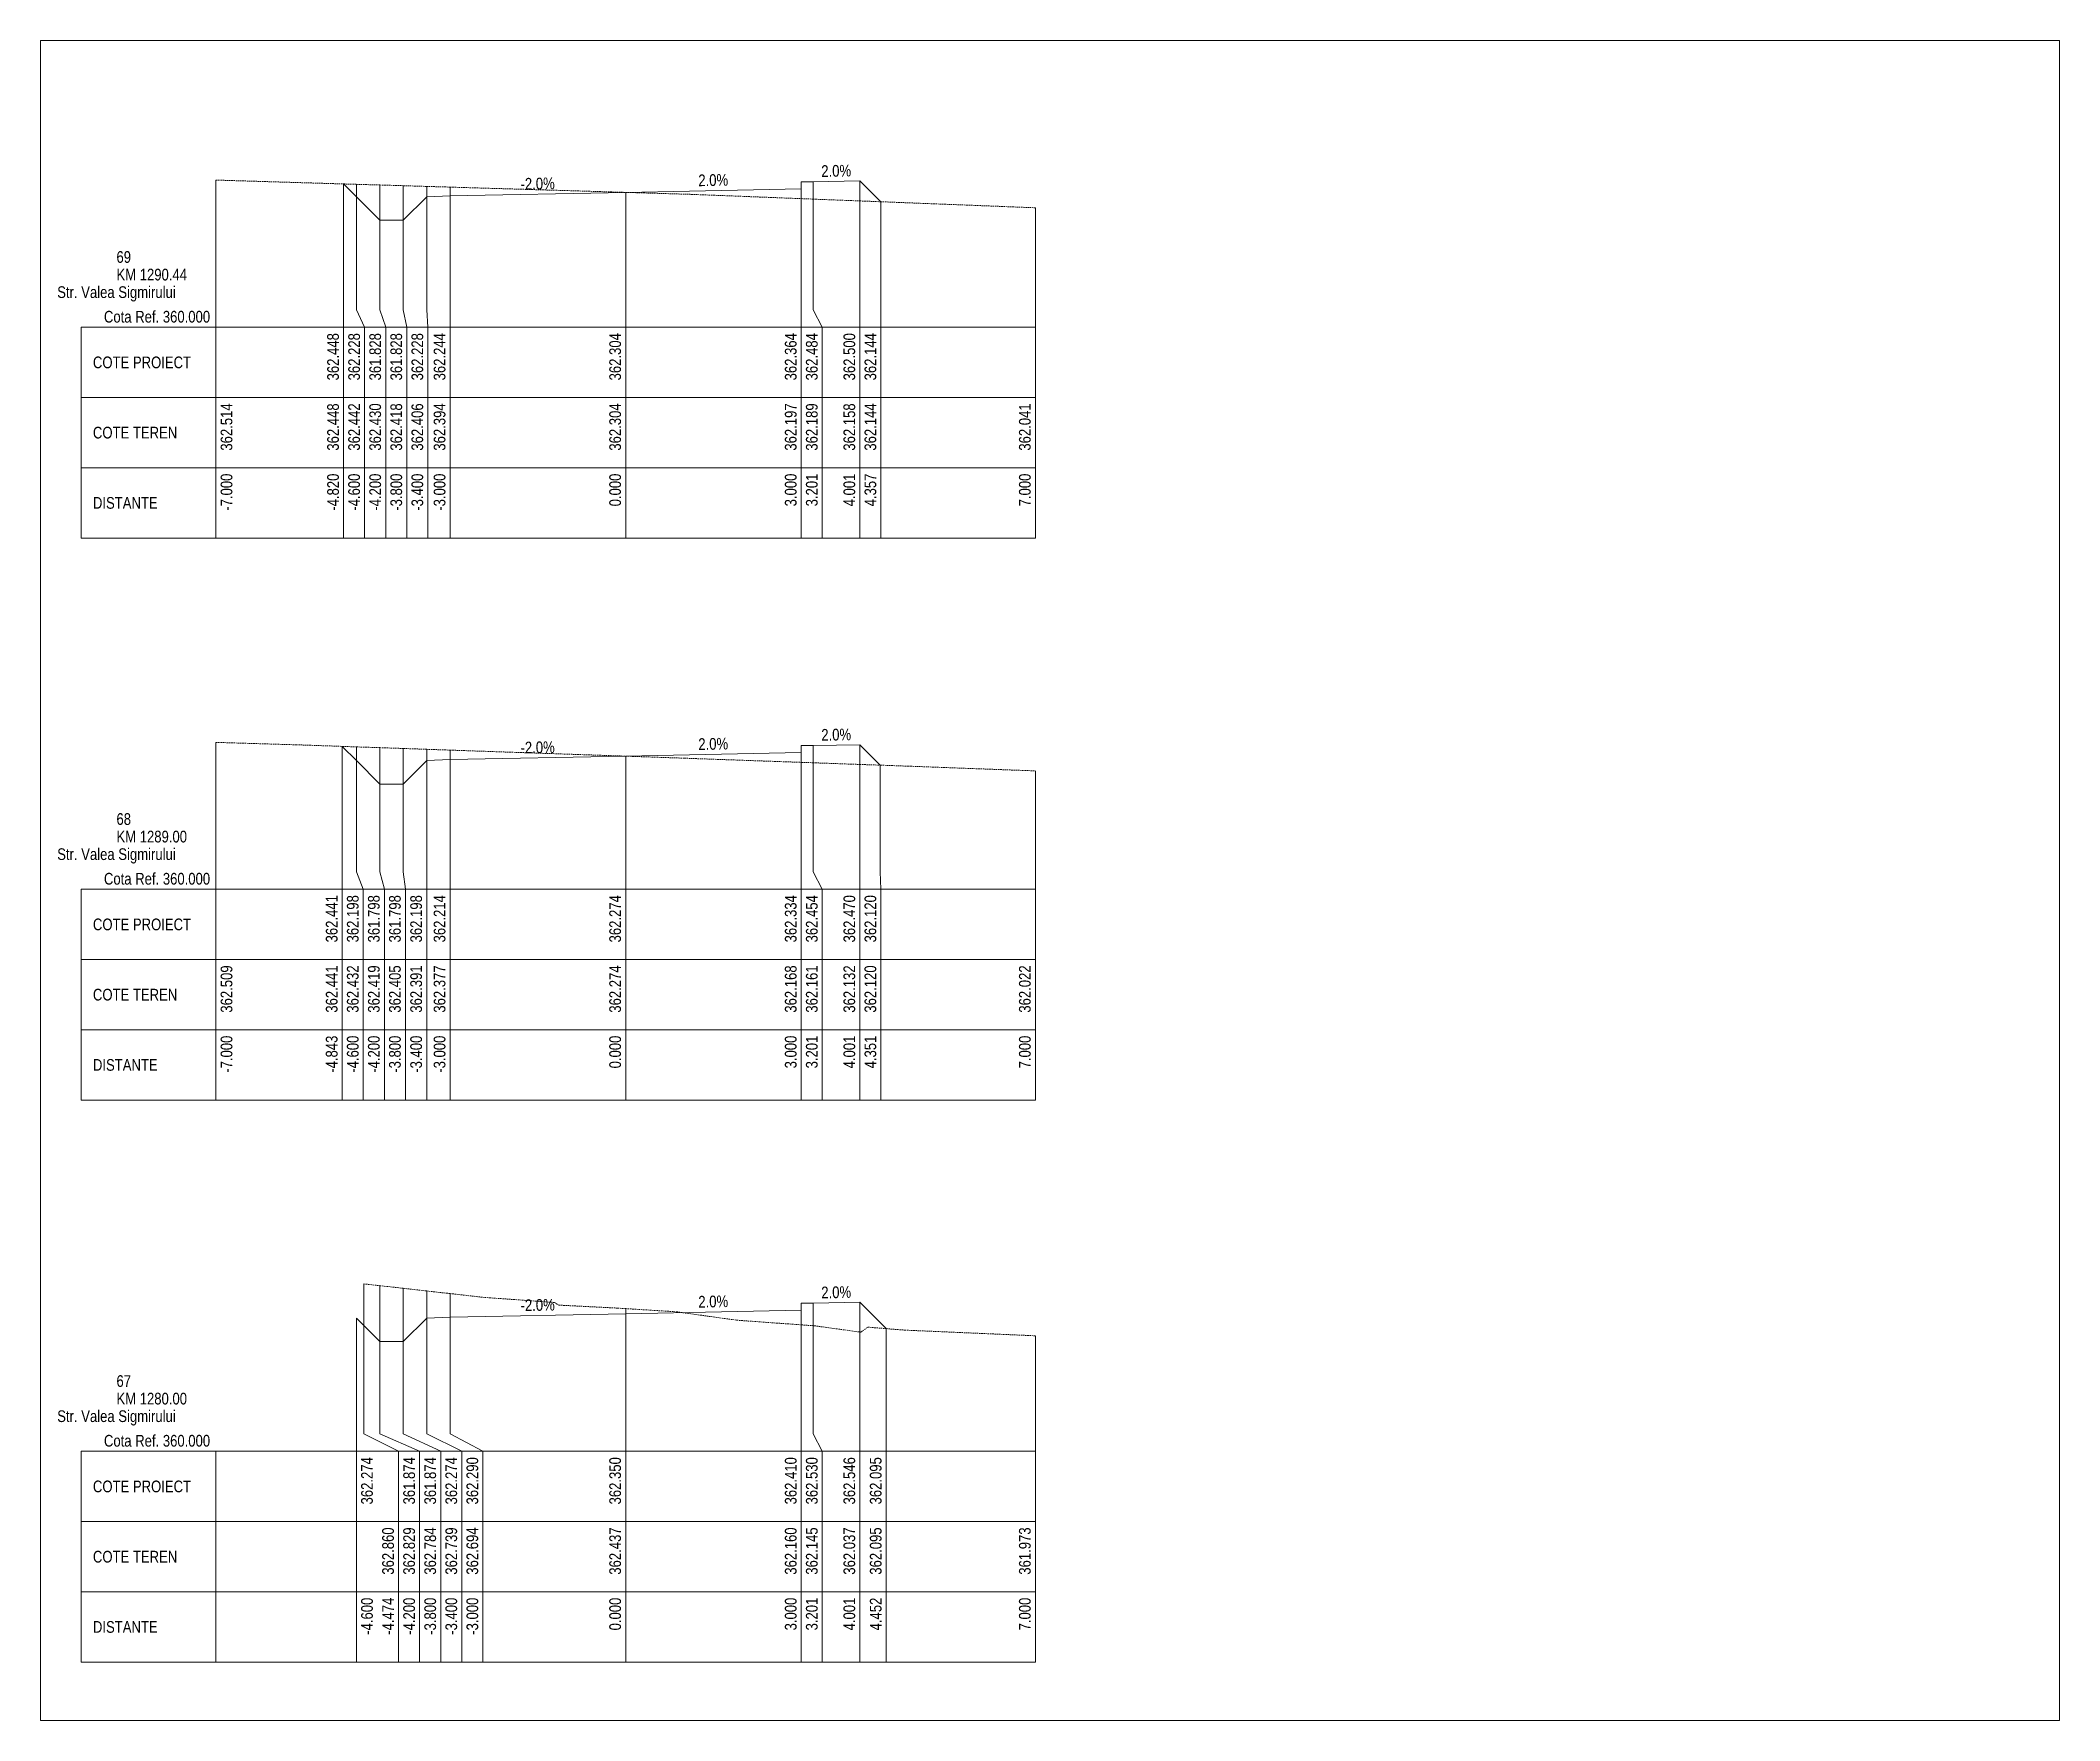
# Paper-space layout 'Str. Valea Sigmirului-XS-12' of a CAD drawing. Extents: x 0 to 345, y 0 to 287.
import ezdxf
from ezdxf.enums import TextEntityAlignment as Align

# ---------------------------------------------------------------- set-up
doc = ezdxf.new("R2010")
doc.units = 0
doc.linetypes.add('DASHED2', pattern=[0.375, 0.25, -0.125])
doc.layers.add('ARD-No Plot', color=1, linetype='Continuous', lineweight=0, plot=False)
for name, color, linetype, lineweight in [('Cartus', 7, 'Continuous', 0), ('DESIGN-TEXT', 7, 'Continuous', 0), ('EXISTING-TEXT', 7, 'Continuous', 0), ('LINES', 7, 'Continuous', 0), ('Text', 7, 'Continuous', 0), ('X-RL', 7, 'Continuous', 0), ('XPLOT-DESIGN', 5, 'Continuous', 0), ('XPLOT-EXISTING', 3, 'DASHED2', 0), ('XPLOT-GRADE', 7, 'Continuous', 0), ('XPLOT-KM', 7, 'Continuous', 0), ('XPLOT-TITLE', 7, 'Continuous', 0)]:
    doc.layers.add(name, color=color, linetype=linetype, lineweight=lineweight)
doc.styles.add('Arial', font='arial.ttf', dxfattribs={"width": 0.8})

# ---------------------------------------------------------------- blocks, each defined once
blk = doc.blocks.new('A3_TRANSV_ALIN_TIRENA')
at = {"layer": 'Cartus'}
blk.add_lwpolyline([(0, 0), (0, 287), (345, 287), (345, 0)], close=True, dxfattribs=at)

psp = doc.layouts.new('Str. Valea Sigmirului-XS-12')

# ---------------------------------------------------------------- linework, layer by layer
at = {"layer": 'LINES'}
for p, q in [((30, 241), (30, 263.14)), ((30, 241), (30, 263.14)), ((51.8, 241), (51.8, 262.48)), ((51.8, 241), (51.8, 262.48)), ((51.8, 241), (51.8, 262.48)), ((54, 241), (54, 262.42)), ((54, 241), (54, 262.42)), ((54, 241), (54, 262.42)), ((58, 241), (58, 262.3)), ((58, 241), (58, 262.3)), ((58, 241), (58, 262.3)), ((132.01, 241), (132.01, 262.84)), ((132.01, 241), (132.01, 262.84)), ((132.01, 241), (132.01, 262.84)), ((140.01, 241), (140.01, 263)), ((140.01, 241), (140.01, 263)), ((140.01, 241), (140.01, 263)), ((62, 241), (62, 262.18)), ((62, 241), (62, 262.18)), ((62, 241), (62, 262.18)), ((66, 241), (66, 262.06)), ((66, 241), (66, 262.06)), ((66, 241), (66, 262.06)), ((70, 241), (70, 261.94)), ((70, 241), (70, 261.94)), ((70, 241), (70, 261.94)), ((100, 241), (100, 261.04)), ((100, 241), (100, 261.04)), ((100, 241), (100, 261.04)), ((130, 241), (130, 261.64)), ((130, 241), (130, 261.64)), ((130, 241), (130, 261.64)), ((143.57, 241), (143.57, 259.44)), ((143.57, 241), (143.57, 259.44)), ((143.57, 241), (143.57, 259.44)), ((170, 241), (170, 258.41)), ((170, 241), (170, 258.41)), ((30, 238), (30, 241)), ((30, 238), (30, 241)), ((51.8, 238), (51.8, 241)), ((51.8, 238), (51.8, 241)), ((51.8, 238), (51.8, 241)), ((55.4, 238), (54, 241)), ((55.4, 238), (54, 241)), ((55.4, 238), (54, 241)), ((59, 238), (58, 241)), ((59, 238), (58, 241)), ((59, 238), (58, 241)), ((62.6, 238), (62, 241)), ((62.6, 238), (62, 241)), ((62.6, 238), (62, 241)), ((66.2, 238), (66, 241)), ((66.2, 238), (66, 241)), ((66.2, 238), (66, 241)), ((70, 238), (70, 241)), ((70, 238), (70, 241)), ((70, 238), (70, 241)), ((100, 238), (100, 241)), ((100, 238), (100, 241)), ((100, 238), (100, 241)), ((130, 238), (130, 241)), ((130, 238), (130, 241)), ((130, 238), (130, 241)), ((133.6, 238), (132.01, 241)), ((133.6, 238), (132.01, 241)), ((133.6, 238), (132.01, 241)), ((140.01, 238), (140.01, 241)), ((140.01, 238), (140.01, 241)), ((140.01, 238), (140.01, 241)), ((143.61, 238), (143.57, 241)), ((143.61, 238), (143.57, 241)), ((143.61, 238), (143.57, 241)), ((170, 238), (170, 241)), ((170, 238), (170, 241)), ((6.98, 226), (6.98, 238)), ((6.98, 238), (30, 238)), ((30, 202), (30, 238)), ((30, 202), (30, 238)), ((30, 202), (30, 238)), ((30, 238), (170, 238)), ((51.8, 202), (51.8, 238)), ((51.8, 202), (51.8, 238)), ((51.8, 202), (51.8, 238)), ((55.4, 202), (55.4, 238)), ((55.4, 202), (55.4, 238)), ((55.4, 202), (55.4, 238)), ((59, 202), (59, 238)), ((59, 202), (59, 238)), ((59, 202), (59, 238)), ((62.6, 202), (62.6, 238)), ((62.6, 202), (62.6, 238)), ((62.6, 202), (62.6, 238)), ((66.2, 202), (66.2, 238)), ((66.2, 202), (66.2, 238)), ((66.2, 202), (66.2, 238)), ((70, 202), (70, 238)), ((70, 202), (70, 238)), ((70, 202), (70, 238)), ((100, 202), (100, 238)), ((100, 202), (100, 238)), ((100, 202), (100, 238)), ((130, 202), (130, 238)), ((130, 202), (130, 238)), ((130, 202), (130, 238)), ((133.6, 202), (133.6, 238)), ((133.6, 202), (133.6, 238)), ((133.6, 202), (133.6, 238)), ((140.01, 202), (140.01, 238)), ((140.01, 202), (140.01, 238)), ((140.01, 202), (140.01, 238)), ((143.61, 202), (143.61, 238)), ((143.61, 202), (143.61, 238)), ((143.61, 202), (143.61, 238)), ((170, 202), (170, 238)), ((170, 202), (170, 238)), ((170, 202), (170, 238)), ((6.98, 214), (6.98, 226)), ((6.98, 226), (30, 226)), ((30, 226), (6.98, 226)), ((30, 226), (170, 226)), ((6.98, 202), (6.98, 214)), ((6.98, 214), (30, 214)), ((30, 214), (6.98, 214)), ((30, 214), (170, 214)), ((30, 202), (6.98, 202)), ((30, 202), (170, 202)), ((30, 145), (30, 167.09)), ((30, 145), (30, 167.09)), ((51.57, 145), (51.57, 166.41)), ((51.57, 145), (51.57, 166.41)), ((51.57, 145), (51.57, 166.41)), ((54, 145), (54, 166.32)), ((54, 145), (54, 166.32)), ((54, 145), (54, 166.32)), ((58, 145), (58, 166.19)), ((58, 145), (58, 166.19)), ((58, 145), (58, 166.19)), ((62, 145), (62, 166.05)), ((62, 145), (62, 166.05)), ((62, 145), (62, 166.05)), ((66, 145), (66, 165.91)), ((66, 145), (66, 165.91)), ((66, 145), (66, 165.91)), ((70, 145), (70, 165.77)), ((70, 145), (70, 165.77)), ((70, 145), (70, 165.77)), ((132.01, 145), (132.01, 166.54)), ((132.01, 145), (132.01, 166.54)), ((132.01, 145), (132.01, 166.54)), ((140.01, 145), (140.01, 166.7)), ((140.01, 145), (140.01, 166.7)), ((140.01, 145), (140.01, 166.7)), ((100, 145), (100, 164.74)), ((100, 145), (100, 164.74)), ((100, 145), (100, 164.74)), ((130, 145), (130, 165.34)), ((130, 145), (130, 165.34)), ((130, 145), (130, 165.34)), ((143.51, 145), (143.51, 163.2)), ((143.51, 145), (143.51, 163.2)), ((143.51, 145), (143.51, 163.2)), ((170, 145), (170, 162.22)), ((170, 145), (170, 162.22)), ((30, 142), (30, 145)), ((30, 142), (30, 145)), ((51.57, 142), (51.57, 145)), ((51.57, 142), (51.57, 145)), ((51.57, 142), (51.57, 145)), ((55.17, 142), (54, 145)), ((55.17, 142), (54, 145)), ((55.17, 142), (54, 145)), ((58.77, 142), (58, 145)), ((58.77, 142), (58, 145)), ((58.77, 142), (58, 145)), ((62.37, 142), (62, 145)), ((62.37, 142), (62, 145)), ((62.37, 142), (62, 145)), ((66, 142), (66, 145)), ((66, 142), (66, 145)), ((66, 142), (66, 145)), ((70, 142), (70, 145)), ((70, 142), (70, 145)), ((70, 142), (70, 145)), ((100, 142), (100, 145)), ((100, 142), (100, 145)), ((100, 142), (100, 145)), ((130, 142), (130, 145)), ((130, 142), (130, 145)), ((130, 142), (130, 145)), ((133.6, 142), (132.01, 145)), ((133.6, 142), (132.01, 145)), ((133.6, 142), (132.01, 145)), ((140.01, 142), (140.01, 145)), ((140.01, 142), (140.01, 145)), ((140.01, 142), (140.01, 145)), ((143.61, 142), (143.51, 145)), ((143.61, 142), (143.51, 145)), ((143.61, 142), (143.51, 145)), ((170, 142), (170, 145)), ((170, 142), (170, 145)), ((6.98, 130), (6.98, 142)), ((6.98, 142), (30, 142)), ((30, 106), (30, 142)), ((30, 106), (30, 142)), ((30, 106), (30, 142)), ((30, 142), (170, 142)), ((51.57, 106), (51.57, 142)), ((51.57, 106), (51.57, 142)), ((51.57, 106), (51.57, 142)), ((55.17, 106), (55.17, 142)), ((55.17, 106), (55.17, 142)), ((55.17, 106), (55.17, 142)), ((58.77, 106), (58.77, 142)), ((58.77, 106), (58.77, 142)), ((58.77, 106), (58.77, 142)), ((62.37, 106), (62.37, 142)), ((62.37, 106), (62.37, 142)), ((62.37, 106), (62.37, 142)), ((66, 106), (66, 142)), ((66, 106), (66, 142)), ((66, 106), (66, 142)), ((70, 106), (70, 142)), ((70, 106), (70, 142)), ((70, 106), (70, 142)), ((100, 106), (100, 142)), ((100, 106), (100, 142)), ((100, 106), (100, 142)), ((130, 106), (130, 142)), ((130, 106), (130, 142)), ((130, 106), (130, 142)), ((133.6, 106), (133.6, 142)), ((133.6, 106), (133.6, 142)), ((133.6, 106), (133.6, 142)), ((140.01, 106), (140.01, 142)), ((140.01, 106), (140.01, 142)), ((140.01, 106), (140.01, 142)), ((143.61, 106), (143.61, 142)), ((143.61, 106), (143.61, 142)), ((143.61, 106), (143.61, 142)), ((170, 106), (170, 142)), ((170, 106), (170, 142)), ((170, 106), (170, 142)), ((6.98, 118), (6.98, 130)), ((6.98, 130), (30, 130)), ((30, 130), (6.98, 130)), ((30, 130), (170, 130)), ((6.98, 106), (6.98, 118)), ((6.98, 118), (30, 118)), ((30, 118), (6.98, 118)), ((30, 118), (170, 118)), ((30, 106), (6.98, 106)), ((30, 106), (170, 106)), ((55.26, 49), (55.26, 74.6)), ((55.26, 49), (55.26, 74.6)), ((58, 49), (58, 74.29)), ((58, 49), (58, 74.29)), ((58, 49), (58, 74.29)), ((62, 49), (62, 73.84)), ((62, 49), (62, 73.84)), ((62, 49), (62, 73.84)), ((66, 49), (66, 73.39)), ((66, 49), (66, 73.39)), ((66, 49), (66, 73.39)), ((70, 49), (70, 72.94)), ((70, 49), (70, 72.94)), ((70, 49), (70, 72.94)), ((100, 49), (100, 70.37)), ((100, 49), (100, 70.37)), ((100, 49), (100, 70.37)), ((130, 49), (130, 70.1)), ((130, 49), (130, 70.1)), ((130, 49), (130, 70.1)), ((132.01, 49), (132.01, 71.3)), ((132.01, 49), (132.01, 71.3)), ((132.01, 49), (132.01, 71.3)), ((140.01, 49), (140.01, 71.46)), ((140.01, 49), (140.01, 71.46)), ((140.01, 49), (140.01, 71.46)), ((54, 49), (54, 68.74)), ((144.52, 49), (144.52, 66.95)), ((144.52, 49), (144.52, 66.95)), ((144.52, 49), (144.52, 66.95)), ((170, 49), (170, 65.73)), ((170, 49), (170, 65.73)), ((54, 46), (54, 49)), ((61.2, 46), (55.26, 49)), ((61.2, 46), (55.26, 49)), ((64.8, 46), (58, 49)), ((64.8, 46), (58, 49)), ((64.8, 46), (58, 49)), ((68.4, 46), (62, 49)), ((68.4, 46), (62, 49)), ((68.4, 46), (62, 49)), ((72, 46), (66, 49)), ((72, 46), (66, 49)), ((72, 46), (66, 49)), ((75.6, 46), (70, 49)), ((75.6, 46), (70, 49)), ((75.6, 46), (70, 49)), ((100, 46), (100, 49)), ((100, 46), (100, 49)), ((100, 46), (100, 49)), ((130, 46), (130, 49)), ((130, 46), (130, 49)), ((130, 46), (130, 49)), ((133.6, 46), (132.01, 49)), ((133.6, 46), (132.01, 49)), ((133.6, 46), (132.01, 49)), ((140.01, 46), (140.01, 49)), ((140.01, 46), (140.01, 49)), ((140.01, 46), (140.01, 49)), ((144.52, 46), (144.52, 49)), ((144.52, 46), (144.52, 49)), ((144.52, 46), (144.52, 49)), ((170, 46), (170, 49)), ((170, 46), (170, 49)), ((6.98, 34), (6.98, 46)), ((6.98, 46), (30, 46)), ((30, 10), (30, 46)), ((30, 46), (170, 46)), ((54, 10), (54, 46)), ((61.2, 10), (61.2, 46)), ((61.2, 10), (61.2, 46)), ((64.8, 10), (64.8, 46)), ((64.8, 10), (64.8, 46)), ((64.8, 10), (64.8, 46)), ((68.4, 10), (68.4, 46)), ((68.4, 10), (68.4, 46)), ((68.4, 10), (68.4, 46)), ((72, 10), (72, 46)), ((72, 10), (72, 46)), ((72, 10), (72, 46)), ((75.6, 10), (75.6, 46)), ((75.6, 10), (75.6, 46)), ((75.6, 10), (75.6, 46)), ((100, 10), (100, 46)), ((100, 10), (100, 46)), ((100, 10), (100, 46)), ((130, 10), (130, 46)), ((130, 10), (130, 46)), ((130, 10), (130, 46)), ((133.6, 10), (133.6, 46)), ((133.6, 10), (133.6, 46)), ((133.6, 10), (133.6, 46)), ((140.01, 10), (140.01, 46)), ((140.01, 10), (140.01, 46)), ((140.01, 10), (140.01, 46)), ((144.52, 10), (144.52, 46)), ((144.52, 10), (144.52, 46)), ((144.52, 10), (144.52, 46)), ((170, 10), (170, 46)), ((170, 10), (170, 46)), ((170, 10), (170, 46)), ((6.98, 22), (6.98, 34)), ((6.98, 34), (30, 34)), ((30, 34), (6.98, 34)), ((30, 34), (170, 34)), ((6.98, 10), (6.98, 22)), ((6.98, 22), (30, 22)), ((30, 22), (6.98, 22)), ((30, 22), (170, 22)), ((30, 10), (6.98, 10)), ((30, 10), (170, 10))]:
    psp.add_line(p, q, dxfattribs=at)
at = {"layer": 'XPLOT-DESIGN'}
for p, q in [((51.8, 262.48), (54, 260.28)), ((130, 261.64), (130.01, 262.84)), ((130.01, 262.84), (132.01, 262.84)), ((132.01, 262.84), (140.01, 263)), ((140.01, 263), (143.57, 259.44)), ((54, 260.28), (58, 256.28)), ((62, 256.28), (66, 260.28)), ((66, 260.28), (70, 260.44)), ((70, 260.44), (100, 261.04)), ((100, 261.04), (130, 261.64)), ((58, 256.28), (62, 256.28)), ((51.57, 166.41), (54, 163.98)), ((130, 165.34), (130.01, 166.54)), ((130.01, 166.54), (132.01, 166.54)), ((132.01, 166.54), (140.01, 166.7)), ((140.01, 166.7), (143.51, 163.2)), ((54, 163.98), (58, 159.98)), ((62, 159.98), (66, 163.98)), ((66, 163.98), (70, 164.14)), ((70, 164.14), (100, 164.74)), ((100, 164.74), (130, 165.34)), ((58, 159.98), (62, 159.98)), ((70, 68.9), (100, 69.5)), ((100, 69.5), (130, 70.1)), ((130, 70.1), (130.01, 71.3)), ((130.01, 71.3), (132.01, 71.3)), ((132.01, 71.3), (140.01, 71.46)), ((140.01, 71.46), (144.52, 66.95)), ((54, 68.74), (58, 64.74)), ((62, 64.74), (66, 68.74)), ((66, 68.74), (70, 68.9)), ((58, 64.74), (62, 64.74))]:
    psp.add_line(p, q, dxfattribs=at)
at = {"layer": 'XPLOT-EXISTING'}
for p, q in [((30, 263.14), (30, 263.14)), ((30, 263.14), (51.8, 262.48)), ((51.8, 262.48), (54, 262.42)), ((54, 262.42), (58, 262.3)), ((58, 262.3), (62, 262.18)), ((62, 262.18), (66, 262.06)), ((66, 262.06), (70, 261.94)), ((70, 261.94), (100, 261.04)), ((100, 261.04), (100, 261.04)), ((100, 261.04), (110.93, 260.71)), ((110.93, 260.71), (110.98, 260.71)), ((110.98, 260.71), (111.01, 260.71)), ((111.01, 260.71), (111.21, 260.7)), ((111.21, 260.7), (130, 259.97)), ((130, 259.97), (132.01, 259.89)), ((132.01, 259.89), (140.01, 259.58)), ((140.01, 259.58), (143.57, 259.44)), ((143.57, 259.44), (170, 258.41)), ((30, 167.09), (30, 167.09)), ((30, 167.09), (43.7, 166.68)), ((43.7, 166.68), (51.57, 166.41)), ((51.57, 166.41), (54, 166.32)), ((54, 166.32), (58, 166.19)), ((58, 166.19), (62, 166.05)), ((62, 166.05), (66, 165.91)), ((66, 165.91), (70, 165.77)), ((70, 165.77), (100, 164.74)), ((100, 164.74), (100, 164.74)), ((100, 164.74), (110.02, 164.39)), ((110.02, 164.39), (130, 163.68)), ((130, 163.68), (132.01, 163.61)), ((132.01, 163.61), (140.01, 163.32)), ((140.01, 163.32), (143.51, 163.2)), ((143.51, 163.2), (148.26, 163.03)), ((148.26, 163.03), (170, 162.22)), ((55.26, 74.6), (58, 74.29)), ((58, 74.29), (62, 73.84)), ((62, 73.84), (66, 73.39)), ((66, 73.39), (70, 72.94)), ((70, 72.94), (75.57, 72.31)), ((75.57, 72.31), (87.83, 71.42)), ((87.83, 71.42), (88.59, 70.97)), ((88.59, 70.97), (98.66, 70.46)), ((98.66, 70.46), (100, 70.37)), ((100, 70.37), (100, 70.37)), ((100, 70.37), (108.66, 69.83)), ((108.66, 69.83), (119, 68.39)), ((119, 68.39), (130, 67.6)), ((130, 67.6), (132.01, 67.45)), ((132.01, 67.45), (132.25, 67.44)), ((132.25, 67.44), (140.01, 66.37)), ((140.01, 66.37), (140.18, 66.35)), ((140.18, 66.35), (141.36, 67.21)), ((141.36, 67.21), (144.52, 66.95)), ((144.52, 66.95), (147.64, 66.7)), ((147.64, 66.7), (170, 65.73)), ((170, 65.73), (170, 65.73))]:
    psp.add_line(p, q, dxfattribs=at)

# ---------------------------------------------------------------- block references
at = {"layer": 'Cartus'}
psp.add_blockref('A3_TRANSV_ALIN_TIRENA', (0, 0), dxfattribs=at)

# ---------------------------------------------------------------- texts
at = {"layer": 'ARD-No Plot', "style": 'Arial', "width": 0.8}
for p in [(13, 243), (13, 147), (13, 51)]:
    psp.add_text('Str. Valea Sigmirului', height=2, dxfattribs=at).set_placement(p, align=Align.CENTER)
at = {"layer": 'DESIGN-TEXT', "style": 'Arial', "width": 0.8}
for s, p in [('362.448', (51, 237)), ('362.228', (54.6, 237)), ('361.828', (58.2, 237)), ('361.828', (61.8, 237)), ('362.228', (65.4, 237)), ('362.244', (69.2, 237)), ('362.304', (99.2, 237)), ('362.364', (129.2, 237)), ('362.484', (132.8, 237)), ('362.500', (139.21, 237)), ('362.144', (142.81, 237)), ('362.441', (50.77, 141)), ('362.198', (54.37, 141)), ('361.798', (57.97, 141)), ('361.798', (61.57, 141)), ('362.198', (65.2, 141)), ('362.214', (69.2, 141)), ('362.274', (99.2, 141)), ('362.334', (129.2, 141)), ('362.454', (132.8, 141)), ('362.470', (139.21, 141)), ('362.120', (142.81, 141)), ('362.274', (56.8, 45)), ('361.874', (64, 45)), ('361.874', (67.6, 45)), ('362.274', (71.2, 45)), ('362.290', (74.8, 45)), ('362.350', (99.2, 45)), ('362.410', (129.2, 45)), ('362.530', (132.8, 45)), ('362.546', (139.21, 45)), ('362.095', (143.72, 45))]:
    psp.add_text(s, height=2, rotation=90, dxfattribs=at).set_placement(p, align=Align.RIGHT)
at = {"layer": 'EXISTING-TEXT', "style": 'Arial', "width": 0.8}
for s, p in [('362.514', (32.8, 225)), ('362.514', (32.8, 225)), ('362.448', (51, 225)), ('362.442', (54.6, 225)), ('362.430', (58.2, 225)), ('362.418', (61.8, 225)), ('362.406', (65.4, 225)), ('362.394', (69.2, 225)), ('362.304', (99.2, 225)), ('362.304', (99.2, 225)), ('362.197', (129.2, 225)), ('362.189', (132.8, 225)), ('362.158', (139.21, 225)), ('362.144', (142.81, 225)), ('362.041', (169.2, 225)), ('362.509', (32.8, 129)), ('362.509', (32.8, 129)), ('362.441', (50.77, 129)), ('362.432', (54.37, 129)), ('362.419', (57.97, 129)), ('362.405', (61.57, 129)), ('362.391', (65.2, 129)), ('362.377', (69.2, 129)), ('362.274', (99.2, 129)), ('362.274', (99.2, 129)), ('362.168', (129.2, 129)), ('362.161', (132.8, 129)), ('362.132', (139.21, 129)), ('362.120', (142.81, 129)), ('362.022', (169.2, 129)), ('362.860', (60.4, 33)), ('362.829', (64, 33)), ('362.784', (67.6, 33)), ('362.739', (71.2, 33)), ('362.694', (74.8, 33)), ('362.437', (99.2, 33)), ('362.437', (99.2, 33)), ('362.160', (129.2, 33)), ('362.145', (132.8, 33)), ('362.037', (139.21, 33)), ('362.095', (143.72, 33)), ('361.973', (169.2, 33)), ('361.973', (169.2, 33))]:
    psp.add_text(s, height=2, rotation=90, dxfattribs=at).set_placement(p, align=Align.RIGHT)
at = {"layer": 'Text', "style": 'Arial', "width": 0.8}
for s, p in [('-7.000', (32.8, 213)), ('-7.000', (32.8, 213)), ('-4.820', (51, 213)), ('-4.820', (51, 213)), ('-4.820', (51, 213)), ('-4.600', (54.6, 213)), ('-4.600', (54.6, 213)), ('-4.600', (54.6, 213)), ('-4.200', (58.2, 213)), ('-4.200', (58.2, 213)), ('-4.200', (58.2, 213)), ('-3.800', (61.8, 213)), ('-3.800', (61.8, 213)), ('-3.800', (61.8, 213)), ('-3.400', (65.4, 213)), ('-3.400', (65.4, 213)), ('-3.400', (65.4, 213)), ('-3.000', (69.2, 213)), ('-3.000', (69.2, 213)), ('-3.000', (69.2, 213)), ('0.000', (99.2, 213)), ('0.000', (99.2, 213)), ('0.000', (99.2, 213)), ('3.000', (129.2, 213)), ('3.000', (129.2, 213)), ('3.000', (129.2, 213)), ('3.201', (132.8, 213)), ('3.201', (132.8, 213)), ('3.201', (132.8, 213)), ('4.001', (139.21, 213)), ('4.001', (139.21, 213)), ('4.001', (139.21, 213)), ('4.357', (142.81, 213)), ('4.357', (142.81, 213)), ('4.357', (142.81, 213)), ('7.000', (169.2, 213)), ('7.000', (169.2, 213)), ('-7.000', (32.8, 117)), ('-7.000', (32.8, 117)), ('-4.843', (50.77, 117)), ('-4.843', (50.77, 117)), ('-4.843', (50.77, 117)), ('-4.600', (54.37, 117)), ('-4.600', (54.37, 117)), ('-4.600', (54.37, 117)), ('-4.200', (57.97, 117)), ('-4.200', (57.97, 117)), ('-4.200', (57.97, 117)), ('-3.800', (61.57, 117)), ('-3.800', (61.57, 117)), ('-3.800', (61.57, 117)), ('-3.400', (65.2, 117)), ('-3.400', (65.2, 117)), ('-3.400', (65.2, 117)), ('-3.000', (69.2, 117)), ('-3.000', (69.2, 117)), ('-3.000', (69.2, 117)), ('0.000', (99.2, 117)), ('0.000', (99.2, 117)), ('0.000', (99.2, 117)), ('3.000', (129.2, 117)), ('3.000', (129.2, 117)), ('3.000', (129.2, 117)), ('3.201', (132.8, 117)), ('3.201', (132.8, 117)), ('3.201', (132.8, 117)), ('4.001', (139.21, 117)), ('4.001', (139.21, 117)), ('4.001', (139.21, 117)), ('4.351', (142.81, 117)), ('4.351', (142.81, 117)), ('4.351', (142.81, 117)), ('7.000', (169.2, 117)), ('7.000', (169.2, 117)), ('-4.600', (56.8, 21)), ('-4.474', (60.4, 21)), ('-4.474', (60.4, 21)), ('-4.200', (64, 21)), ('-4.200', (64, 21)), ('-4.200', (64, 21)), ('-3.800', (67.6, 21)), ('-3.800', (67.6, 21)), ('-3.800', (67.6, 21)), ('-3.400', (71.2, 21)), ('-3.400', (71.2, 21)), ('-3.400', (71.2, 21)), ('-3.000', (74.8, 21)), ('-3.000', (74.8, 21)), ('-3.000', (74.8, 21)), ('0.000', (99.2, 21)), ('0.000', (99.2, 21)), ('0.000', (99.2, 21)), ('3.000', (129.2, 21)), ('3.000', (129.2, 21)), ('3.000', (129.2, 21)), ('3.201', (132.8, 21)), ('3.201', (132.8, 21)), ('3.201', (132.8, 21)), ('4.001', (139.21, 21)), ('4.001', (139.21, 21)), ('4.001', (139.21, 21)), ('4.452', (143.72, 21)), ('4.452', (143.72, 21)), ('4.452', (143.72, 21)), ('7.000', (169.2, 21)), ('7.000', (169.2, 21))]:
    psp.add_text(s, height=2, rotation=90, dxfattribs=at).set_placement(p, align=Align.RIGHT)
at = {"layer": 'X-RL', "style": 'Arial', "width": 0.8}
for p in [(29, 238.8), (29, 142.8), (29, 46.8)]:
    psp.add_text('Cota Ref. 360.000', height=2, dxfattribs=at).set_placement(p, align=Align.RIGHT)
at = {"layer": 'XPLOT-GRADE', "style": 'Arial', "width": 0.8}
for s, p in [('2.0%', (135.99, 263.72)), ('-2.0%', (84.98, 261.54)), ('2.0%', (114.98, 262.14)), ('2.0%', (135.99, 167.42)), ('-2.0%', (84.98, 165.24)), ('2.0%', (114.98, 165.84)), ('2.0%', (114.98, 70.59)), ('2.0%', (135.99, 72.17)), ('-2.0%', (84.98, 69.99))]:
    psp.add_text(s, height=2, rotation=1.1458, dxfattribs=at).set_placement(p, align=Align.CENTER)
at = {"layer": 'XPLOT-KM', "style": 'Arial', "width": 0.8}
for s, p in [('69', (13, 249)), ('KM 1290.44', (13, 246)), ('68', (13, 153)), ('KM 1289.00', (13, 150)), ('67', (13, 57)), ('KM 1280.00', (13, 54))]:
    psp.add_text(s, height=2, dxfattribs=at).set_placement(p)
at = {"layer": 'XPLOT-TITLE', "style": 'Arial', "width": 0.8}
for s, p in [('COTE PROIECT', (8.98, 231)), ('COTE TEREN', (8.98, 219)), ('DISTANTE', (8.98, 207)), ('COTE PROIECT', (8.98, 135)), ('COTE TEREN', (8.98, 123)), ('DISTANTE', (8.98, 111)), ('COTE PROIECT', (8.98, 39)), ('COTE TEREN', (8.98, 27)), ('DISTANTE', (8.98, 15))]:
    psp.add_text(s, height=2, dxfattribs=at).set_placement(p)

doc.saveas('drawing.dxf')
